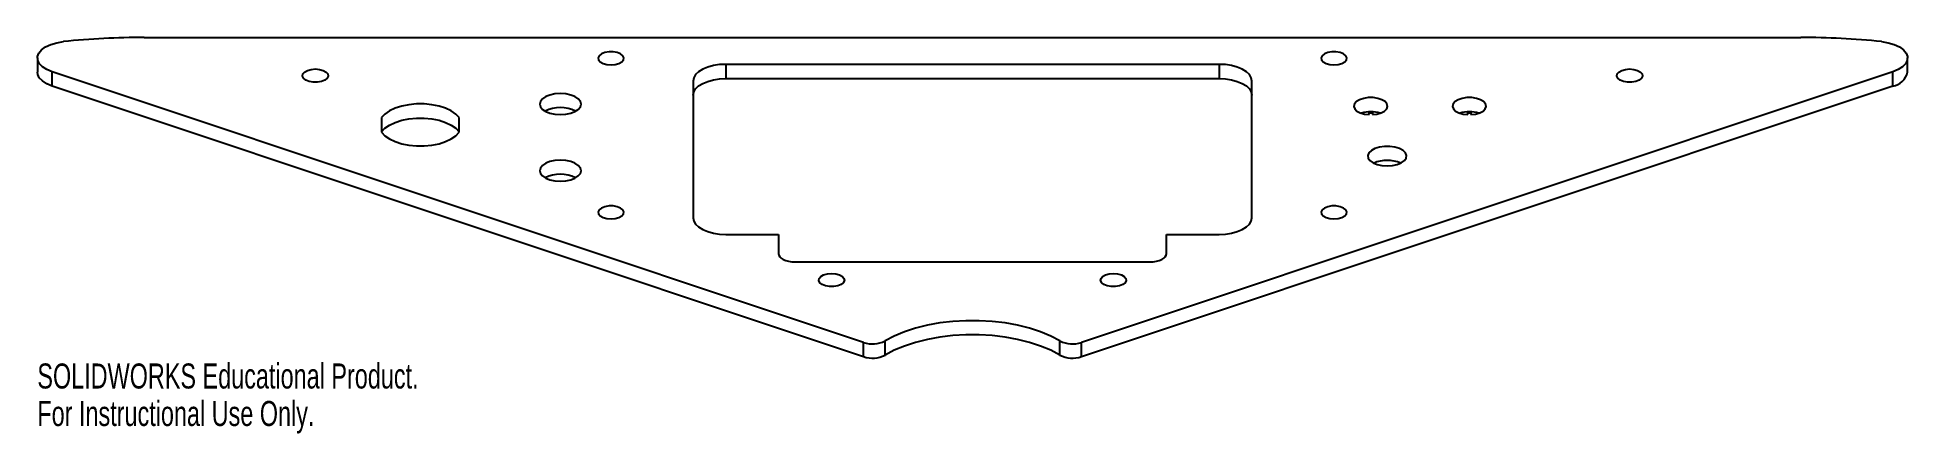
# Paper-space layout '_Bottom' of a CAD drawing. Header units: inches. Extents: x -7.1 to 7.1, y 22.9 to 25.9.
import ezdxf

# ---------------------------------------------------------------- set-up
doc = ezdxf.new("R2010")
doc.units = ezdxf.units.IN
doc.header["$MEASUREMENT"] = 0
doc.styles.add('SLDTEXTSTYLE0', font='TXT', dxfattribs={"width": 0.7})

psp = doc.layouts.new('_Bottom')

# ---------------------------------------------------------------- linework, layer by layer
at = {"color": 7, "linetype": 'Continuous', "lineweight": 25}
for p, q in [((-6.303, 25.901), (6.303, 25.901)), ((-7.116, 25.745), (-7.116, 25.637)), ((-0.829, 23.581), (-7.003, 25.639)), ((-7.003, 25.531), (-7.003, 25.639)), ((1.876, 25.696), (-1.876, 25.696)), ((-1.876, 25.696), (-1.876, 25.588)), ((7.003, 25.639), (0.829, 23.581)), ((1.876, 25.696), (1.876, 25.588)), ((7.003, 25.531), (7.003, 25.639)), ((7.116, 25.637), (7.116, 25.745)), ((-0.829, 23.473), (-7.003, 25.531)), ((-2.126, 25.569), (-2.126, 24.53)), ((-1.876, 25.588), (1.876, 25.588)), ((7.003, 25.531), (0.829, 23.473)), ((2.126, 24.53), (2.126, 25.569)), ((-4.497, 25.291), (-4.497, 25.18)), ((-3.906, 25.18), (-3.906, 25.291)), ((3.019, 25.314), (3.019, 25.328)), ((3.019, 25.328), (3.043, 25.328)), ((3.043, 25.328), (3.043, 25.314)), ((3.769, 25.314), (3.769, 25.328)), ((3.769, 25.328), (3.793, 25.328)), ((3.793, 25.328), (3.793, 25.314)), ((-1.876, 24.403), (-1.476, 24.403)), ((-1.476, 24.403), (-1.476, 24.257)), ((1.476, 24.257), (1.476, 24.403)), ((1.476, 24.403), (1.876, 24.403)), ((-1.351, 24.194), (1.351, 24.194)), ((-0.829, 23.473), (-0.829, 23.581)), ((-0.665, 23.485), (-0.665, 23.593)), ((0.665, 23.485), (0.665, 23.593)), ((0.829, 23.473), (0.829, 23.581))]:
    psp.add_line(p, q, dxfattribs=at)
at = {"color": 7, "linetype": 'Continuous', "lineweight": 25, "flags": 128}
for points in [[(-7.003, 25.639), (-7.044, 25.656), (-7.077, 25.677), (-7.101, 25.702), (-7.113, 25.728), (-7.115, 25.755), (-7.105, 25.782), (-7.084, 25.806), (-7.053, 25.829), (-7.014, 25.847), (-6.968, 25.86), (-6.917, 25.869)], [(-2.75, 25.693), (-2.718, 25.696), (-2.69, 25.703), (-2.668, 25.715), (-2.655, 25.73), (-2.652, 25.747), (-2.66, 25.762), (-2.678, 25.776), (-2.703, 25.786), (-2.734, 25.792), (-2.766, 25.792), (-2.797, 25.786), (-2.822, 25.776), (-2.84, 25.762), (-2.848, 25.747), (-2.845, 25.73), (-2.832, 25.715), (-2.81, 25.703), (-2.782, 25.696), (-2.75, 25.693)], [(2.75, 25.693), (2.782, 25.696), (2.81, 25.703), (2.832, 25.715), (2.845, 25.73), (2.848, 25.747), (2.84, 25.762), (2.822, 25.776), (2.797, 25.786), (2.766, 25.792), (2.734, 25.792), (2.703, 25.786), (2.678, 25.776), (2.66, 25.762), (2.652, 25.747), (2.655, 25.73), (2.668, 25.715), (2.69, 25.703), (2.718, 25.696), (2.75, 25.693)], [(6.917, 25.869), (6.968, 25.86), (7.014, 25.847), (7.053, 25.829), (7.084, 25.806), (7.105, 25.782), (7.115, 25.755), (7.113, 25.728), (7.101, 25.702), (7.077, 25.677), (7.044, 25.656), (7.003, 25.639)], [(-7.003, 25.531), (-7.044, 25.548), (-7.077, 25.57), (-7.101, 25.594), (-7.113, 25.62), (-7.116, 25.637)], [(-5, 25.661), (-4.968, 25.658), (-4.94, 25.65), (-4.918, 25.638), (-4.905, 25.623), (-4.902, 25.607), (-4.91, 25.591), (-4.928, 25.577), (-4.953, 25.567), (-4.984, 25.562), (-5.016, 25.562), (-5.047, 25.567), (-5.072, 25.577), (-5.09, 25.591), (-5.098, 25.607), (-5.095, 25.623), (-5.082, 25.638), (-5.06, 25.65), (-5.032, 25.658), (-5, 25.661)], [(-1.876, 25.696), (-1.925, 25.694), (-1.972, 25.687), (-2.015, 25.675), (-2.053, 25.659), (-2.084, 25.64), (-2.107, 25.618), (-2.121, 25.594), (-2.126, 25.569)], [(2.126, 25.569), (2.121, 25.594), (2.107, 25.618), (2.084, 25.64), (2.053, 25.659), (2.015, 25.675), (1.972, 25.687), (1.925, 25.694), (1.876, 25.696)], [(5, 25.661), (5.032, 25.658), (5.06, 25.65), (5.082, 25.638), (5.095, 25.623), (5.098, 25.607), (5.09, 25.591), (5.072, 25.577), (5.047, 25.567), (5.016, 25.562), (4.984, 25.562), (4.953, 25.567), (4.928, 25.577), (4.91, 25.591), (4.902, 25.607), (4.905, 25.623), (4.918, 25.638), (4.94, 25.65), (4.968, 25.658), (5, 25.661)], [(-3.136, 25.314), (-3.095, 25.317), (-3.057, 25.325), (-3.025, 25.338), (-3, 25.354), (-2.984, 25.374), (-2.979, 25.394), (-2.984, 25.415), (-3, 25.434), (-3.025, 25.451), (-3.057, 25.463), (-3.095, 25.471), (-3.136, 25.474), (-3.177, 25.471), (-3.215, 25.463), (-3.247, 25.451), (-3.272, 25.434), (-3.288, 25.415), (-3.293, 25.394), (-3.288, 25.374), (-3.272, 25.354), (-3.247, 25.338), (-3.215, 25.325), (-3.177, 25.317), (-3.136, 25.314)], [(-2.126, 25.462), (-2.121, 25.486), (-2.107, 25.51), (-2.084, 25.532), (-2.053, 25.551), (-2.015, 25.567), (-1.972, 25.579), (-1.925, 25.586), (-1.876, 25.588)], [(1.876, 25.588), (1.925, 25.586), (1.972, 25.579), (2.015, 25.567), (2.053, 25.551), (2.084, 25.532), (2.107, 25.51), (2.121, 25.486), (2.126, 25.462)], [(-3.906, 25.291), (-3.932, 25.318), (-3.967, 25.342), (-4.01, 25.362), (-4.059, 25.378), (-4.114, 25.389), (-4.172, 25.395), (-4.231, 25.395), (-4.289, 25.389), (-4.343, 25.378), (-4.393, 25.362), (-4.436, 25.342), (-4.471, 25.318), (-4.497, 25.291)], [(3.043, 25.314), (3.078, 25.318), (3.11, 25.328), (3.136, 25.341), (3.152, 25.358), (3.158, 25.377), (3.154, 25.395), (3.139, 25.413), (3.115, 25.427), (3.084, 25.437), (3.049, 25.443), (3.012, 25.443), (2.977, 25.437), (2.946, 25.427), (2.922, 25.413), (2.907, 25.395), (2.903, 25.377), (2.909, 25.358), (2.925, 25.341), (2.951, 25.328), (2.983, 25.318), (3.019, 25.314)], [(3.793, 25.314), (3.828, 25.318), (3.86, 25.328), (3.886, 25.341), (3.902, 25.358), (3.908, 25.377), (3.904, 25.395), (3.889, 25.413), (3.865, 25.427), (3.834, 25.437), (3.799, 25.443), (3.762, 25.443), (3.727, 25.437), (3.696, 25.427), (3.672, 25.413), (3.657, 25.395), (3.653, 25.377), (3.659, 25.358), (3.675, 25.341), (3.701, 25.328), (3.733, 25.318), (3.769, 25.314)], [(-4.497, 25.184), (-4.471, 25.21), (-4.436, 25.234), (-4.393, 25.255), (-4.343, 25.271), (-4.289, 25.281), (-4.231, 25.287), (-4.172, 25.287), (-4.114, 25.281), (-4.059, 25.271), (-4.01, 25.255), (-3.967, 25.234), (-3.932, 25.21), (-3.906, 25.184)], [(-4.497, 25.18), (-4.471, 25.153), (-4.436, 25.129), (-4.393, 25.109), (-4.343, 25.093), (-4.289, 25.082), (-4.231, 25.077), (-4.172, 25.077), (-4.114, 25.082), (-4.059, 25.093), (-4.01, 25.109), (-3.967, 25.129), (-3.932, 25.153), (-3.906, 25.18)], [(3.156, 24.924), (3.195, 24.926), (3.232, 24.934), (3.263, 24.947), (3.287, 24.964), (3.3, 24.983), (3.303, 25.003), (3.295, 25.023), (3.276, 25.041), (3.249, 25.056), (3.214, 25.067), (3.176, 25.072), (3.135, 25.072), (3.097, 25.067), (3.062, 25.056), (3.035, 25.041), (3.016, 25.023), (3.008, 25.003), (3.011, 24.983), (3.024, 24.964), (3.048, 24.947), (3.079, 24.934), (3.116, 24.926), (3.156, 24.924)], [(-3.136, 24.808), (-3.095, 24.81), (-3.057, 24.818), (-3.025, 24.831), (-3, 24.848), (-2.984, 24.867), (-2.979, 24.887), (-2.984, 24.908), (-3, 24.927), (-3.025, 24.944), (-3.057, 24.957), (-3.095, 24.965), (-3.136, 24.967), (-3.177, 24.965), (-3.215, 24.957), (-3.247, 24.944), (-3.272, 24.927), (-3.288, 24.908), (-3.293, 24.887), (-3.288, 24.867), (-3.272, 24.848), (-3.247, 24.831), (-3.215, 24.818), (-3.177, 24.81), (-3.136, 24.808)], [(-2.75, 24.521), (-2.718, 24.524), (-2.69, 24.532), (-2.668, 24.544), (-2.655, 24.559), (-2.652, 24.575), (-2.66, 24.591), (-2.678, 24.604), (-2.703, 24.614), (-2.734, 24.62), (-2.766, 24.62), (-2.797, 24.614), (-2.822, 24.604), (-2.84, 24.591), (-2.848, 24.575), (-2.845, 24.559), (-2.832, 24.544), (-2.81, 24.532), (-2.782, 24.524), (-2.75, 24.521)], [(-2.126, 24.53), (-2.121, 24.505), (-2.107, 24.482), (-2.084, 24.46), (-2.053, 24.441), (-2.015, 24.425), (-1.972, 24.413), (-1.925, 24.406), (-1.876, 24.403)], [(1.876, 24.403), (1.925, 24.406), (1.972, 24.413), (2.015, 24.425), (2.053, 24.441), (2.084, 24.46), (2.107, 24.482), (2.121, 24.505), (2.126, 24.53)], [(2.75, 24.521), (2.782, 24.524), (2.81, 24.532), (2.832, 24.544), (2.845, 24.559), (2.848, 24.575), (2.84, 24.591), (2.822, 24.604), (2.797, 24.614), (2.766, 24.62), (2.734, 24.62), (2.703, 24.614), (2.678, 24.604), (2.66, 24.591), (2.652, 24.575), (2.655, 24.559), (2.668, 24.544), (2.69, 24.532), (2.718, 24.524), (2.75, 24.521)], [(-1.476, 24.257), (-1.474, 24.245), (-1.467, 24.233), (-1.455, 24.222), (-1.44, 24.212), (-1.421, 24.204), (-1.399, 24.199), (-1.376, 24.195), (-1.351, 24.194)], [(1.351, 24.194), (1.376, 24.195), (1.399, 24.199), (1.421, 24.204), (1.44, 24.212), (1.455, 24.222), (1.467, 24.233), (1.474, 24.245), (1.476, 24.257)], [(-1.073, 24.105), (-1.041, 24.103), (-1.012, 24.095), (-0.99, 24.083), (-0.978, 24.068), (-0.975, 24.052), (-0.983, 24.036), (-1, 24.022), (-1.026, 24.012), (-1.056, 24.007), (-1.089, 24.007), (-1.119, 24.012), (-1.145, 24.022), (-1.162, 24.036), (-1.17, 24.052), (-1.168, 24.068), (-1.155, 24.083), (-1.133, 24.095), (-1.104, 24.103), (-1.073, 24.105)], [(1.073, 24.105), (1.104, 24.103), (1.133, 24.095), (1.155, 24.083), (1.168, 24.068), (1.17, 24.052), (1.162, 24.036), (1.145, 24.022), (1.119, 24.012), (1.089, 24.007), (1.056, 24.007), (1.026, 24.012), (1, 24.022), (0.983, 24.036), (0.975, 24.052), (0.978, 24.068), (0.99, 24.083), (1.012, 24.095), (1.041, 24.103), (1.073, 24.105)], [(0.665, 23.593), (0.595, 23.63), (0.518, 23.662), (0.433, 23.69), (0.343, 23.713), (0.248, 23.73), (0.15, 23.742), (0.05, 23.747), (-0.05, 23.747), (-0.15, 23.742), (-0.248, 23.73), (-0.343, 23.713), (-0.433, 23.69), (-0.518, 23.662), (-0.595, 23.63), (-0.665, 23.593)], [(0.665, 23.485), (0.595, 23.522), (0.518, 23.554), (0.433, 23.582), (0.343, 23.605), (0.248, 23.622), (0.15, 23.634), (0.05, 23.64), (-0.05, 23.64), (-0.15, 23.634), (-0.248, 23.622), (-0.343, 23.605), (-0.433, 23.582), (-0.518, 23.554), (-0.595, 23.522), (-0.665, 23.485)]]:
    psp.add_lwpolyline(points, dxfattribs=at)
at = {"color": 7, "linetype": 'Continuous', "lineweight": 25}
for centre, radius, start, end in [((-6.305, 20.063), 5.838, 89.9812, 96.0147), ((6.305, 20.063), 5.838, 83.9853, 90.0188), ((6.981, 25.667), 0.138, 279.1105, 347.3335), ((-3.136, 25.103), 0.264, 63.8966, 116.1034), ((3.031, 25.105), 0.231, 72.0251, 107.9749), ((3.781, 25.105), 0.231, 72.0251, 107.9749), ((3.151, 24.728), 0.238, 88.8514, 114.2437), ((3.16, 24.728), 0.238, 65.7563, 91.1486), ((-3.136, 24.597), 0.264, 63.8966, 116.1034), ((-0.761, 23.786), 0.215, 251.7047, 296.5172), ((-0.761, 23.678), 0.215, 251.7047, 296.5172), ((0.761, 23.786), 0.215, 243.4828, 288.2953), ((0.761, 23.678), 0.215, 243.4828, 288.2953)]:
    psp.add_arc(centre, radius, start, end, dxfattribs=at)

# ---------------------------------------------------------------- texts
at = {"color": 7, "linetype": 'Continuous', "char_height": 0.1903, "attachment_point": 1, "style": 'SLDTEXTSTYLE0'}
for s, insert in [('SOLIDWORKS Educational Product.', (-7.116, 23.422)), ('For Instructional Use Only.', (-7.116, 23.137))]:
    psp.add_mtext(s, dxfattribs=dict(at, insert=insert))

doc.saveas('drawing.dxf')
